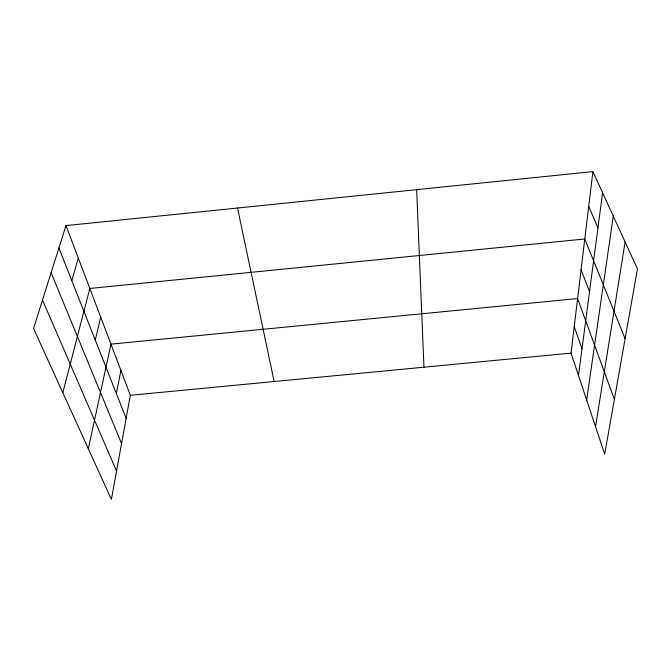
<?xml version="1.0" encoding="UTF-8"?>
<svg xmlns="http://www.w3.org/2000/svg" width="671" height="671" viewBox="0 0 671 671"><rect width="100%" height="100%" fill="white"/><g stroke="black" fill="none" stroke-linecap="round" stroke-linejoin="round"><path stroke-width="1.01" d="M592.896 171.6L637.45 268.878L604.697 454.158L571.038 353.131L592.896 171.6L65.984 225.599L33.55 328.429L111.403 499.4L130.342 395.286L65.984 225.599M578.494 375.492L602.575 192.736M586.639 399.958L613.277 216.112M595.538 426.664L625.112 241.929M116.351 393.541L120.923 370.451M88.329 448.714L110.95 344.156L577.605 298.561L614.376 399.404M95.265 340.105L100.7 317.123M62.814 392.694L89.83 288.455L584.785 238.985L625.104 338.704M71.814 280.663L78.281 258.008M130.342 395.286L571.038 353.131M42.516 300.012L116.553 471.101M588.71 206.366L597.945 227.88M51.122 272.728L121.552 443.598M58.922 247.993L126.148 418.368M581.086 269.667L589.532 291.7M574.225 326.634L581.992 348.945M237.517 208.018L274.129 381.531M416.649 189.667L423.955 367.196"/></g></svg>
